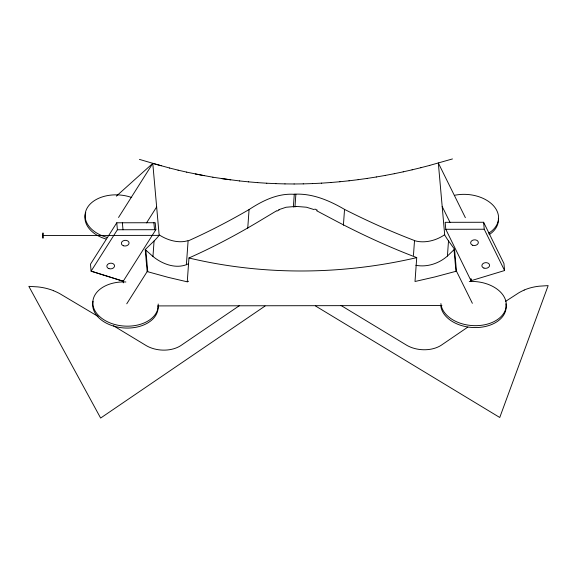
<?xml version="1.0" encoding="UTF-8"?>
<svg xmlns="http://www.w3.org/2000/svg" width="577" height="577" viewBox="0 0 577 577"><rect width="100%" height="100%" fill="white"/><g stroke="black" fill="none" stroke-linecap="round" stroke-linejoin="round"><path stroke-width="0.87" d="M188.369 263.819C176.634 269.618 162.44 264.244 152.963 256.469L154.066 241.027A97.664 32.442 -72.6 0 0 156.93 237.969L159.173 235.366L152.782 163.392L169.645 168.03M186.385 264.742L188.095 240.934A733.006 351.054 -56.1 0 0 249.076 209.559C262.304 200.868 277.133 193.454 293.419 194.261C311.775 192.97 329.027 200.327 344.541 209.393A733.107 431.646 52.6 0 0 414.517 240.544L413.449 255.474M154.066 241.027L145.209 249.552L147.164 271.572L168.058 277.321L187.258 281.821L188.96 257.998C263.574 275.734 342.125 275.02 416.724 257.63L415.007 281.497L434.856 276.946L456.472 271.161L454.525 249.206L448.509 240.912A98.415 18.327 73.1 0 1 446.158 237.371L444.716 235.034L438.325 162.981L465.365 217.673M247.742 228.247L249.076 209.545M293.361 207.078L294.284 194.233M294.948 207.078L295.871 194.233M343.402 225.232L344.541 209.393M415.822 265.283C427.023 267.483 438.967 263.523 447.42 256.051L448.509 240.912M118.537 217.479L152.782 163.392L116.359 196.144M146.551 222.888L156.648 206.934M123.218 281.223L155.84 229.704L155.22 222.736L116.77 222.787L90.502 264.158L91.079 271.19L123.218 281.223L91.123 271.125L117.391 229.754L116.77 222.787M126.752 303.805L147.164 271.572M454.525 249.206L447.42 256.051M239.354 305.687L180.579 345.753A25.799 17.368 4.1 0 1 146.558 345.803L113.489 325.781M467.803 327.123L441.023 345.385A25.799 17.368 4.1 0 1 407.001 345.428L340.87 305.384M505.423 301.482L518.788 292.82A61.89 41.652 4.1 0 1 522.906 290.657L524.197 290.08M265.059 306.041L100.629 418.058L28.85 286.351L37.866 286.906A42.164 28.381 4.1 0 1 53.618 290.714M276.621 210.778L262.167 219.44A728.939 349.114 -56.1 0 1 188.975 257.962M278.756 209.689L286.069 207.251L296.059 206.415M187.258 281.821L188.6 281.201M471.02 280.725L504.572 270.541L503.952 263.574L483.613 222.268L445.163 222.318L445.783 229.285L471.02 280.725L470.868 278.979M452.462 158.942L429.649 165.397M420.9 167.676L429.75 165.397M412.086 169.818L421.001 167.676M403.215 171.823L412.187 169.818M394.286 173.691L403.316 171.823M385.306 175.408L394.387 173.691M376.283 176.98L385.407 175.408M367.224 178.408L376.384 176.98M358.129 179.671L367.325 178.408M349.013 180.789L358.23 179.671M339.875 181.733L349.114 180.781M330.722 182.52L339.976 181.733M321.555 183.147L330.823 182.52M312.388 183.594L321.656 183.147M303.221 183.875L312.489 183.594M294.068 183.976L303.329 183.875M117.391 229.754L155.84 229.704M445.783 229.285L484.226 229.235L504.572 270.541M42.929 235.531L159.173 235.366M157.766 305.911L441.953 305.507M284.923 183.897L294.169 183.976M275.792 183.645L285.024 183.897M296.16 206.415L306.409 207.215L314.241 209.631M266.689 183.219L275.893 183.645M257.609 182.628L266.79 183.219M248.564 181.863L257.71 182.628M239.563 180.94L248.665 181.863M239.664 180.94L221.691 178.61M230.706 179.858L212.834 177.218M212.935 177.218L195.3 173.973M204.135 175.668L186.638 172.134M178.048 170.15L186.739 172.134M169.544 168.03L178.149 170.15M161.221 165.779L139.432 159.389M53.589 290.75L54.981 291.327A61.89 41.652 4.1 0 1 59.481 293.484L98.112 316.463M316.593 210.713L332.864 219.325A729.054 429.259 52.6 0 0 416.717 257.594M315.496 305.969L499.754 417.488L548.15 285.608L539.235 286.192A42.164 28.381 4.1 0 0 524.161 290.043M152.963 256.469L145.209 249.552M442.191 206.53L450.06 222.455M456.472 271.161L472.368 303.314M483.613 222.268L484.226 229.235M471.063 278.799L471.301 281.468M454.034 249.682L455.953 271.313M153.893 222.736L154.513 229.704M145.844 250.122L147.762 271.745M122.374 222.78L122.995 229.747M123.182 281.071L123.341 282.853M158.192 304.007A32.766 22.056 4.1 0 1 126.709 326.171A32.766 22.056 4.1 0 1 92.803 303.048A32.766 22.056 4.1 0 1 125.894 281.98M158.055 305.911A32.766 22.056 4.1 0 1 123.846 327.952A32.766 22.056 4.1 0 1 93.056 301.302M107.481 237.515A32.766 22.056 4.1 0 1 87.415 207.576A32.766 22.056 4.1 0 1 131.729 197.522M105.88 239.001A32.766 22.056 4.1 0 1 85.771 212.675M469.281 281.497A32.766 22.056 4.1 0 1 506.101 302.456A32.766 22.056 4.1 0 1 476.306 325.673A32.766 22.056 4.1 0 1 440.9 303.603M505.87 303.834A32.766 22.056 4.1 0 1 476.559 327.563A32.766 22.056 4.1 0 1 440.763 305.507M454.755 195.25A32.766 22.056 4.1 0 1 493.566 205.823A32.766 22.056 4.1 0 1 488.712 233.151M498.369 218.322A32.766 22.056 4.1 0 1 489.13 234.702M187.85 240.652A28.367 17.988 28.7 0 1 159.432 235.034M444.499 234.817A28.374 19.726 -23.6 0 1 414.474 240.616M277.025 211.052A54.317 33.069 2.5 0 1 279.145 209.985M314.883 209.04A54.325 34.108 3.1 0 1 317.263 210.172M42.727 235.272C43.188 245.261 43.282 226.451 42.727 235.272M108.88 268.622A3.873 2.849 -5.1 0 0 114.549 265.766A3.873 2.849 -5.1 0 0 108.635 263.696A3.873 2.849 -5.1 0 0 108.88 268.622M123.406 245.759A3.873 2.849 -5.1 0 0 129.068 242.91A3.873 2.849 -5.1 0 0 123.153 240.84A3.873 2.849 -5.1 0 0 123.406 245.759M483.923 268.089A3.873 2.849 -5.1 0 0 489.592 265.232A3.873 2.849 -5.1 0 0 483.677 263.162A3.873 2.849 -5.1 0 0 483.923 268.089M472.678 245.261A3.873 2.849 -5.1 0 0 478.347 242.412A3.873 2.849 -5.1 0 0 472.433 240.342A3.873 2.849 -5.1 0 0 472.678 245.261"/></g></svg>
